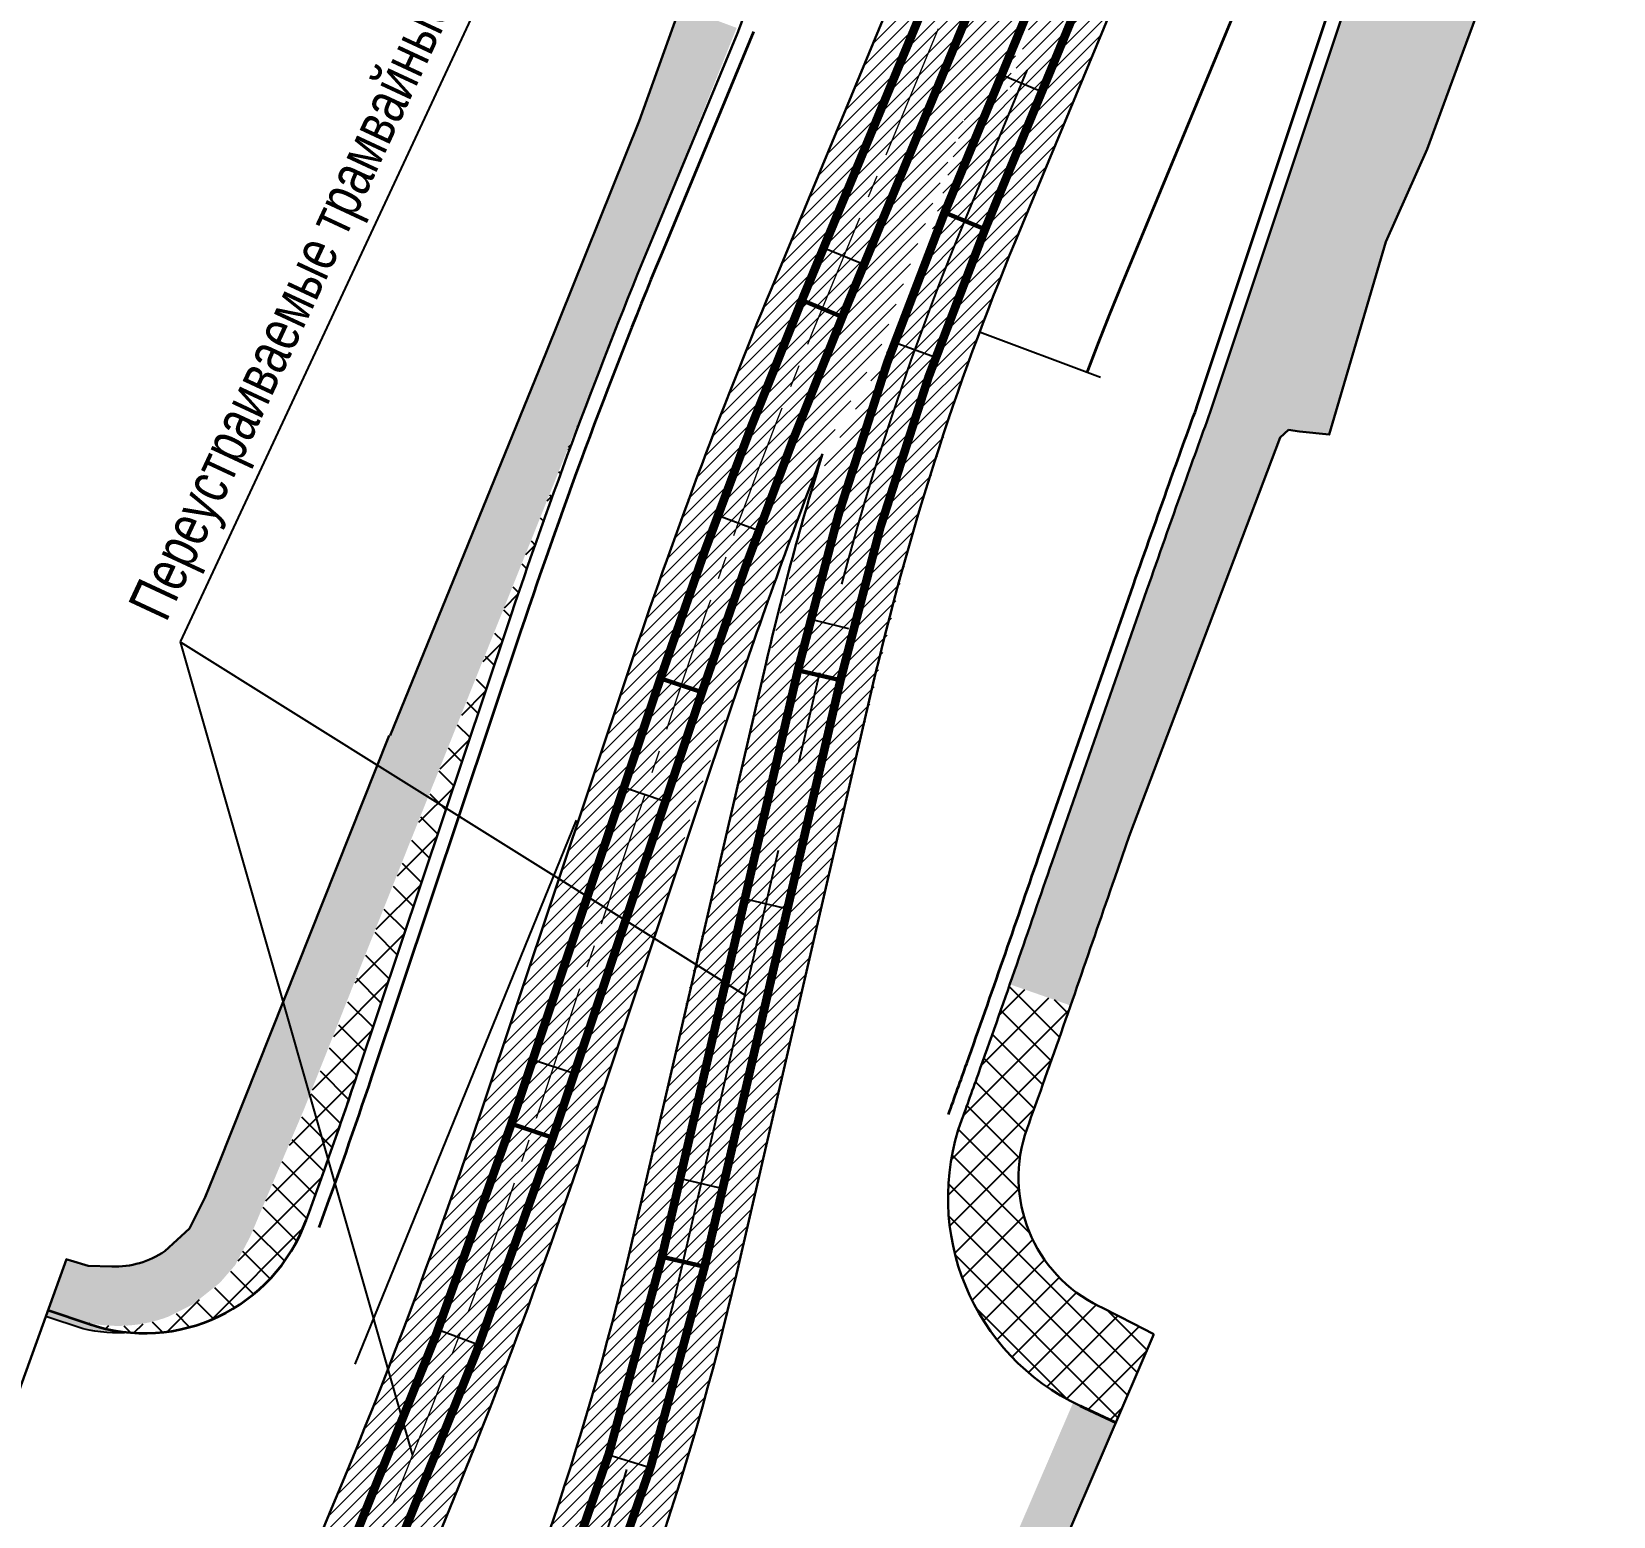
# Model space of a CAD drawing. Extents: x 11119 to 11241, y 9084 to 9312.
# Drawn here: x 11177.3 to 11232.4, y 9228.1 to 9279.9 of the extents above; entities that cross this region are included whole.
import ezdxf
from ezdxf.enums import TextEntityAlignment as Align

# ---------------------------------------------------------------- set-up
doc = ezdxf.new("R2010")
doc.units = 0
doc.linetypes.add('HIDDEN2', pattern=[4.762499999999999, 3.175, -1.5875])
doc.linetypes.add('осевая2', pattern=[28.575000000000003, 19.05, -3.175, 3.175, -3.175])
for name, color, linetype in [('05_PutiPost', 7, 'Continuous'), ('_заливка', 7, 'Continuous'), ('TEXT', 7, 'Continuous'), ('Построения', 7, 'Continuous')]:
    doc.layers.add(name, color=color, linetype=linetype)
for name, color, linetype, lineweight in [('_Граница тротуара', 30, 'Continuous', 30), ('Тр_лево.Краевая', 7, 'Continuous', 35), ('Тр_лево.Кромка', 5, 'Continuous', 35), ('Тр_лево.Ось трассы', 1, 'осевая2', 25), ('Тр_лево.Пикетаж', 1, 'Continuous', 30), ('Тр_право.Краевая', 7, 'Continuous', 35), ('Тр_право.Кромка', 5, 'Continuous', 30), ('ТР_право.Ось трассы', 1, 'осевая2', 25), ('ТР_право.Пикетаж', 1, 'Continuous', 25)]:
    doc.layers.add(name, color=color, linetype=linetype, lineweight=lineweight)
doc.styles.add('TITLE', font='arial.ttf', dxfattribs={"width": 0.8})
pattern_1 = [(45, (0, 0), (-0.2245064030267288, 0.2245064030267289), [])]
pattern_2 = [(315, (-1234.971470470071, -185.25835035202), (0.5612660075668222, 0.5612660075668219), []), (45, (-1234.971470470071, -185.25835035202), (-0.5612660075668219, 0.5612660075668222), [])]

msp = doc.modelspace()

# ---------------------------------------------------------------- hatches: boundary and pattern name
at = {"transparency": 33554559}
h = msp.add_hatch(color=1, dxfattribs=at)
h.dxf.hatch_style = 1
edge = h.paths.add_edge_path()
edge.add_line((11232.39084286388, 9293.33140311543), (11227.88796383235, 9295.25241712141))
edge.add_line((11227.88796383235, 9295.25241712141), (11224.28664205416, 9284.435768044108))
edge.add_line((11224.28664205416, 9284.435768044108), (11218.64162495946, 9267.39835613486))
edge.add_arc((11538.26523183287, 9149.604935994665), 340.6384298623638, 159.7692449009625, 160.3883429383996)
edge.add_arc((12014.78241449832, 8979.815546032267), 846.5011210338125, 160.3883427056097, 160.6415761943287)
edge.add_line((11216.13955531332, 9260.410862073533), (11212.83748565126, 9250.934431584006))
edge.add_arc((9555.253854539435, 9820.65779815464), 1752.760168575967, 340.90814050880425, 341.0317872507118, ccw=False)
edge.add_arc((10786.3173250322, 9394.55972260294), 450.041151147211, 340.8145151061747, 340.90814041205545, ccw=False)
edge.add_line((11211.36303485047, 9246.663873131127), (11213.48147338384, 9245.92675648882))
edge.add_arc((10771.78945471342, 9399.631698373225), 467.6719454027953, 340.8125524081356, 340.9248756454464)
edge.add_arc((9296.294539236991, 9909.850339333469), 2028.892079522298, 340.9248749155656, 341.0318634575707)
edge.add_line((11215.01673410784, 9250.374631472827), (11219.3661699881, 9261.97531000702))
edge.add_line((11219.3661699881, 9261.97531000702), (11220.77660740989, 9265.711677266761))
edge.add_line((11220.77660740989, 9265.711677266761), (11221.07259089938, 9265.97784908597))
edge.add_line((11221.07259089938, 9265.97784908597), (11222.49246320994, 9265.812865321817))
edge.add_line((11222.49246320994, 9265.812865321817), (11224.46146320994, 9272.5328652913))
edge.add_line((11224.46146320994, 9272.5328652913), (11225.90433912168, 9275.764921689504))
edge.add_line((11225.90433912168, 9275.764921689504), (11227.20147679067, 9279.284209326457))
edge.add_line((11227.20147679067, 9279.284209326457), (11232.39084286388, 9293.33140311543))
h = msp.add_hatch(color=1, dxfattribs=at)
h.dxf.hatch_style = 1
edge = h.paths.add_edge_path()
edge.add_line((11190.36249090778, 9251.357120703533), (11201.84580068992, 9279.983879810105))
edge.add_line((11201.84580068992, 9279.983879810105), (11199.85838433268, 9280.72494887286))
edge.add_line((11199.85838433268, 9280.72494887286), (11199.00154283155, 9278.253137679241))
edge.add_line((11199.00154283155, 9278.253137679241), (11196.24558389505, 9271.299344644918))
edge.add_line((11196.24558389505, 9271.299344644918), (11189.66288256075, 9255.127158105255))
edge.add_line((11189.66288256075, 9255.127158105255), (11183.92890878863, 9240.73497988437))
edge.add_line((11183.92890878863, 9240.73497988437), (11183.32974303297, 9239.248555508155))
edge.add_line((11183.32974303297, 9239.248555508155), (11182.80197634698, 9238.17440676094))
edge.add_line((11182.80197634698, 9238.17440676094), (11181.92402593956, 9237.368000834253))
edge.add_arc((11179.82689818005, 9240.799733204125), 4.021782179351422, 282.77967504758607, 301.4290547875482, ccw=False)
edge.add_arc((11179.85759595219, 9247.797912505512), 10.95406062651701, 266.85400527962383, 274.4972982436913, ccw=False)
edge.add_line((11179.25643294158, 9236.860360345907), (11178.4711187902, 9237.08674282017))
edge.add_line((11178.4711187902, 9237.08674282017), (11177.8555509553, 9235.316476985081))
edge.add_line((11177.8555509553, 9235.316476985081), (11179.41282366287, 9234.839818303039))
edge.add_arc((11180.28196714718, 9239.775028445487), 5.011158503424705, 260.0120168215674, 290.4309600338683)
edge.add_line((11182.03125464526, 9235.079104383547), (11182.89767738766, 9235.513081036888))
edge.add_line((11182.89767738766, 9235.513081036888), (11183.84074172068, 9236.265540981345))
edge.add_line((11183.84074172068, 9236.265540981345), (11184.37223131906, 9236.876846997216))
edge.add_line((11184.37223131906, 9236.876846997216), (11184.89140287366, 9237.85771734781))
edge.add_line((11184.89140287366, 9237.85771734781), (11186.02373360275, 9240.549872046135))
edge.add_line((11186.02373360275, 9240.549872046135), (11186.77651200785, 9242.317017588906))
edge.add_line((11186.77651200785, 9242.317017588906), (11190.36249090778, 9251.357120703533))
h = msp.add_hatch(dxfattribs=at)
h.set_pattern_fill('NET', color=1, scale=0.25, angle=315)
h.set_pattern_definition(pattern_2)
edge = h.paths.add_edge_path()
edge.add_line((11190.38251873719, 9248.769239441222), (11192.65700562035, 9255.563646993847))
edge.add_line((11192.65700562035, 9255.563646993847), (11194.10245231541, 9259.876587058285))
edge.add_line((11194.10245231541, 9259.876587058285), (11196.03904259532, 9265.335565234958))
edge.add_line((11196.03904259532, 9265.335565234958), (11196.65763529394, 9266.983336116713))
edge.add_line((11196.65763529394, 9266.983336116713), (11197.15760419516, 9268.28492093555))
edge.add_line((11197.15760419516, 9268.28492093555), (11196.67904917406, 9267.100914709476))
edge.add_line((11196.67904917406, 9267.100914709476), (11195.67933219602, 9264.607559373704))
edge.add_line((11195.67933219602, 9264.607559373704), (11190.36503622366, 9251.276266950865))
edge.add_line((11190.36503622366, 9251.276266950865), (11186.80108020264, 9242.32065663625))
edge.add_line((11186.80108020264, 9242.32065663625), (11186.04830179754, 9240.553511093478))
edge.add_line((11186.04830179754, 9240.553511093478), (11184.91597106845, 9237.861356395153))
edge.add_line((11184.91597106845, 9237.861356395153), (11184.39679951384, 9236.88048604456))
edge.add_line((11184.39679951384, 9236.88048604456), (11183.86530991547, 9236.269180028688))
edge.add_line((11183.86530991547, 9236.269180028688), (11182.92224558245, 9235.516720084232))
edge.add_arc((11180.29313153425, 9239.72685720007), 4.963617150084164, 252.6144259391387, 301.98363643442406, ccw=False)
edge.add_arc((11181.19610400634, 9240.688813943992), 6.178185207579141, 247.2808497548163, 282.8150800486526)
edge.add_arc((11181.21096505295, 9240.511812716464), 6.002347750421288, 283.0515138743696, 339.0798392972726)
edge.add_arc((11004.34094666241, 9305.29276319689), 194.3620012619823, 339.8592485304608, 340.4219437694931)
edge.add_line((11187.46607570729, 9240.163855276836), (11190.38251873719, 9248.769239441222))
h = msp.add_hatch(dxfattribs=at)
h.set_pattern_fill('NET', color=1, scale=0.25, angle=315)
h.set_pattern_definition(pattern_2)
h.paths.add_polyline_path([(11212.50849914496, 9243.158785838094, 0.00156840953711786), (11213.48147338384, 9245.92675648882), (11211.36303485047, 9246.663873131127, -0.001718952538109026), (11210.33609275157, 9243.744861427296, -0.00182530505968933), (11209.6920997601, 9241.954967140015, 0.3881977321261459), (11213.81193305307, 9231.976526211894), (11213.96451477533, 9231.904943312067), (11214.41717556466, 9231.69257992115), (11215.05727190391, 9231.39228214338), (11216.38428723972, 9234.480416692468), (11215.6316822127, 9234.86118582616), (11215.1855327712, 9235.08690839008), (11214.541, 9235.413), (11214.48413630199, 9235.440578469983, -0.3839602103192465), (11211.96434456511, 9241.640650977799, 0.001506392893068798)])
at = {"layer": '_заливка', "lineweight": 9, "transparency": 33554559}
h = msp.add_hatch(dxfattribs=at)
h.set_pattern_fill('ANSI31', color=1, scale=0.1)
h.set_pattern_definition(pattern_1)
edge = h.paths.add_edge_path()
edge.add_arc((10960.85320340859, 9328.677256249286), 250.7619958421639, 336.541674827906, 338.9585586579041)
edge.add_arc((10882.93372992276, 9358.206076546443), 334.0882541237883, 339.0300020596925, 340.3191841795625)
edge.add_arc((10255.26421065595, 9582.70572113863), 1000.698421941515, 340.3192653083677, 340.7490109003679)
edge.add_line((11200.00690795499, 9252.768503510222), (11203.31576707301, 9262.205204605676))
edge.add_arc((12712.94282347271, 8734.19820318308), 1599.301485951074, 160.4536470609788, 160.7222103570732, ccw=False)
edge.add_arc((11707.69386237736, 9091.091350231924), 532.5783765204013, 159.6479680311368, 160.4536792040068, ccw=False)
edge.add_arc((11582.5686901968, 9137.1725896426), 399.2379881939293, 158.419335327997, 159.6031361749303, ccw=False)
edge.add_arc((11297.60414924454, 9251.47399361871), 92.21979751745032, 154.6829942115048, 159.3363609338124, ccw=False)
edge.add_arc((11122.93735286082, 9334.441003688165), 101.1505727905174, 334.509434561279, 338.7811455697778)
edge.add_line((11217.2303973075, 9297.831440117634), (11217.88196804512, 9299.421497128544))
edge.add_line((11217.88196804512, 9299.421497128544), (11216.97332713004, 9299.789698632687))
edge.add_line((11216.97332713004, 9299.789698632687), (11216.40056159733, 9300.026765300729))
edge.add_line((11216.40056159733, 9300.026765300729), (11215.7384939356, 9298.410340662433))
edge.add_arc((11146.6283340564, 9324.70403931974), 73.94303745187091, 333.3515994787802, 339.1701478409827, ccw=False)
edge.add_arc((11706.39548174499, 9087.74640739836), 534.0882480158004, 157.5689095414417, 158.3746420528448)
edge.add_arc((11582.56869015481, 9137.172589658794), 400.7619881489247, 158.4193353279791, 159.6031361749376)
edge.add_arc((11707.68058176192, 9091.096170669827), 534.0882480157607, 159.6478294509907, 160.4536096897734)
edge.add_arc((12712.82304548434, 8734.240412087544), 1600.698488361929, 160.4536096888279, 160.7221783797434)
edge.add_line((11201.87761293587, 9262.709475046868), (11198.56875381803, 9253.272773951901))
edge.add_arc((10255.14443969155, 9582.748053839021), 999.3014542878028, 340.319401765672, 340.7490927550002, ccw=False)
edge.add_arc((10882.92050729588, 9358.210974368221), 332.5783550079479, 339.0303567760767, 340.31948440696686, ccw=False)
edge.add_arc((10960.85320338525, 9328.677256258812), 249.2379958673725, 336.5416748279298, 338.9585586579286, ccw=False)
edge.add_arc((10884.56707950884, 9362.2357563595), 332.5783550077703, 335.180749087956, 336.4698767098463, ccw=False)
edge.add_arc((10279.42425767837, 9642.09617925133), 999.3014542877137, 334.7511407308965, 335.18083172321116, ccw=False)
edge.add_line((11183.2560865318, 9215.843411878499), (11172.65261688781, 9193.28659560024))
edge.add_arc((11896.85580028179, 8851.749248274682), 800.6984516384109, 154.751232804019, 155.1809851919791)
edge.add_arc((11412.83354911719, 9075.594407072345), 267.4216053953682, 155.181086643461, 156.4702755090907)
edge.add_arc((11351.81622233942, 9102.436012771017), 200.7620030009504, 156.541674866188, 158.9819691019194)
edge.add_arc((11414.16013117911, 9078.838915615479), 267.421605395302, 159.0533684590777, 160.3425573191455)
edge.add_arc((11916.35843587038, 8899.448120130175), 800.6984516383793, 160.3426587743438, 160.7724111641606)
edge.add_line((11160.32462036394, 9163.135207919619), (11157.01961582956, 9153.697151549777))
edge.add_arc((10402.30439558796, 9416.922832034166), 799.301459107136, 340.3428293346068, 340.7725134891394, ccw=False)
edge.add_arc((10904.60923538469, 9237.494655360233), 265.9117116737425, 339.05381186906436, 340.3429325771344, ccw=False)
edge.add_arc((10966.9663780784, 9213.892662198223), 199.2379984952192, 335.69632663122644, 338.9819691325941, ccw=False)
edge.add_arc((10906.3389156002, 9241.637537753619), 265.9117116736383, 334.3353632136814, 335.62448389474065, ccw=False)
edge.add_arc((10425.57037350485, 9472.648861284057), 799.3014591070586, 333.90578227461674, 334.3354664381545, ccw=False)
edge.add_line((11143.40060929303, 9121.07728234322), (11142.75592328032, 9119.75679922723))
edge.add_line((11142.75592328032, 9119.75679922723), (11143.44067284133, 9119.422490928358))
edge.add_line((11143.44067284133, 9119.422490928358), (11144.12542240234, 9119.088182629486))
edge.add_line((11144.12542240234, 9119.088182629486), (11144.77010841512, 9120.408665745617))
edge.add_arc((10425.68464382172, 9472.593425590043), 800.698451638436, 333.9058845996309, 334.3356369859803)
edge.add_arc((10906.35169789145, 9241.631571874894), 267.4216053953801, 334.3357384342879, 335.6249273047277)
edge.add_arc((10966.96637808908, 9213.892662193788), 200.7619984836663, 335.6963266312035, 338.9819691325887)
edge.add_arc((10904.62246507121, 9237.489761069874), 267.4216053953035, 339.0533684590648, 340.3425573191423)
edge.add_arc((10402.42416037995, 9416.880556555278), 800.6984516384059, 340.3426587743357, 340.772411164163)
edge.add_line((11158.45797588643, 9153.193468765858), (11161.76298042068, 9162.631525135335))
edge.add_arc((11916.47820066238, 8899.405844651836), 799.3014591069376, 160.3428293189836, 160.7725134892019, ccw=False)
edge.add_arc((11414.1733608656, 9078.834021325003), 265.911711673755, 159.0538118690398, 160.3429325300139, ccw=False)
edge.add_arc((11351.81622231835, 9102.436012779664), 199.2380029781778, 156.5416748661911, 158.9819691019119, ccw=False)
edge.add_arc((11412.84641803549, 9075.58863042748), 265.9117116738219, 155.1807113755022, 156.4698320991178, ccw=False)
edge.add_arc((11896.97087603596, 8851.69550450958), 799.3014591070247, 154.751130478967, 155.1808146283591, ccw=False)
edge.add_line((11174.03183143843, 9192.6382567819), (11184.63530108217, 9215.195073059645))
edge.add_arc((10279.53935597353, 9642.04242495945), 1000.698421941385, 334.75122258551, 335.1809681732432)
edge.add_arc((10884.57994350563, 9362.22998192375), 334.0882541235515, 335.1810492935732, 336.4702314262105)
edge = h.paths.add_edge_path()
edge.add_line((11184.63530108221, 9215.195073059711), (11174.03183143831, 9192.638256781645))
edge.add_arc((11896.97087603595, 8851.695504509686), 799.3014591069698, 154.7511304789937, 155.1809175681624)
edge.add_arc((11412.84641803541, 9075.588630427443), 265.9117116737643, 155.1810208012335, 156.4698320991188)
edge.add_arc((11351.81622231837, 9102.436012779648), 199.2380029782016, 156.5416748662094, 158.9819691019174)
edge.add_arc((11414.17336086565, 9078.834021325085), 265.9117116737676, 159.0538118690656, 160.3426231798478)
edge.add_arc((11916.47820066217, 8899.405844651465), 799.3014591068625, 160.342726404294, 160.7725134891734)
edge.add_line((11161.76298042067, 9162.631525135315), (11158.45797588645, 9153.193468765934))
edge.add_arc((10402.42416038015, 9416.88055655528), 800.6984516382164, 340.3427605240735, 340.77241116416394, ccw=False)
edge.add_arc((10904.62246507125, 9237.489761069874), 267.4216053952641, 339.05336845906623, 340.3428619723902, ccw=False)
edge.add_arc((10966.96637808906, 9213.892662193768), 200.7619984836741, 335.6963266312125, 338.9819691326018, ccw=False)
edge.add_arc((10906.35169789143, 9241.631571874908), 267.4216053954054, 334.33543380248636, 335.62492730472803, ccw=False)
edge.add_arc((10425.68464382203, 9472.593425590056), 800.6984516381655, 333.9058845996198, 334.33553524339123, ccw=False)
edge.add_line((11144.77010841512, 9120.40866574561), (11144.12542240234, 9119.088182629486))
edge.add_line((11144.12542240234, 9119.088182629486), (11145.84255115993, 9118.274726918231))
edge.add_line((11145.84255115993, 9118.274726918231), (11146.1003392303, 9118.801480660391))
edge.add_arc((9350.371461333194, 9997.613428794433), 1999.238015619134, 333.9233313801634, 335.4003690184237)
edge.add_line((11168.15621581796, 9165.380751318065), (11172.31888284911, 9174.472959389208))
edge.add_arc((12991.48923372241, 8341.60591715123), 2000.76192375373, 154.8228014626565, 155.4003690184221, ccw=False)
edge.add_line((11180.80684706387, 9192.768398812199), (11190.13405935562, 9212.610226168521))
edge.add_arc((10105.03645468036, 9723.381590992034), 1199.301546232495, 334.7929456904192, 334.9720139928215)
edge.add_arc((10829.96856321873, 9384.908793111801), 399.2450501682269, 334.9720425331191, 335.5091811073343)
edge.add_arc((10975.57705474326, 9318.579225157819), 239.2405365163026, 335.5092097635372, 336.4044470636349)
edge.add_arc((11017.94744344308, 9286.912783460217), 188.124094679349, 340.0797012727807, 341.2256758939971)
edge.add_arc((11122.27276254319, 9261.437391416383), 81.69961586201619, 334.5791128300561, 343.7709571512818)
edge.add_arc((11037.71794950629, 9289.189600517078), 170.6678642153113, 342.7586741612616, 344.0118089667743)
edge.add_arc((10971.79773889597, 9308.077088957842), 239.2405365163008, 344.0118377492705, 344.9070750090608)
edge.add_arc((10817.31256233238, 9349.739717428942), 399.2450501681926, 344.9071036801517, 345.4442850574388)
edge.add_arc((10042.93491089333, 9550.810973071164), 1199.30154623194, 345.4442850562914, 345.6233391164881)
edge.add_line((11204.67958948449, 9253.030012364381), (11207.16758947875, 9262.71555911511))
edge.add_arc((12370.26532652916, 8964.587164635708), 1200.698499010744, 165.444280294154, 165.6233106958387, ccw=False)
edge.add_arc((11595.99705745249, 9165.63029195243), 400.7549437894046, 164.9071510908681, 165.4443086207094, ccw=False)
edge.add_arc((11441.52062512692, 9207.290671798422), 240.7594582502052, 164.011923194801, 164.9071792873559, ccw=False)
edge.add_arc((11375.60283139245, 9226.177538417267), 172.1892806108776, 162.7583994180149, 164.011951297595, ccw=False)
edge.add_arc((11239.70165029024, 9271.643440242899), 29.08900305517864, 153.5312584423402, 168.9582058103698, ccw=False)
edge.add_arc((11251.08151924578, 9271.562748536038), 39.62865136430619, 155.0944281558504, 160.7794910933853, ccw=False)
edge.add_line((11215.13821097585, 9288.2513254546), (11216.50471301408, 9291.57906877034))
edge.add_line((11216.50471301408, 9291.57906877034), (11217.94290512409, 9295.049318227553))
edge.add_line((11217.94290512409, 9295.049318227553), (11219.2628067722, 9298.231173773422))
edge.add_line((11219.2628067722, 9298.231173773422), (11219.51003245764, 9298.82715485991))
edge.add_line((11219.51003245764, 9298.82715485991), (11217.88196804512, 9299.421497128544))
edge.add_line((11217.88196804512, 9299.421497128544), (11217.23039730751, 9297.83144011765))
edge.add_arc((11129.28945915705, 9331.837308254338), 94.2868372070694, 334.3323019983236, 338.859019685238, ccw=False)
edge.add_arc((11303.1906585715, 9249.236406412494), 98.23659481434169, 154.8429509288801, 159.2650504935605)
edge.add_arc((11582.56869019689, 9137.172589642614), 399.2379881939997, 158.4193353279636, 159.6031361749803)
edge.add_arc((11707.6938623804, 9091.091350240358), 532.5783765203183, 159.6479680321343, 160.4536310139982)
edge.add_arc((12712.94282347252, 8734.198203182412), 1599.301485951115, 160.453631013029, 160.7222103570509)
edge.add_line((11203.31576707298, 9262.205204605609), (11200.006907955, 9252.768503510231))
edge.add_arc((10255.26421065619, 9582.705721138722), 1000.698421941327, 340.3193466225314, 340.74901090035917, ccw=False)
edge.add_arc((10882.93372992273, 9358.206076546336), 334.0882541237872, 339.03000205972353, 340.3194277408674, ccw=False)
edge.add_arc((10960.8532034086, 9328.677256249312), 250.7619958421712, 336.5416748278885, 338.95855865791367, ccw=False)
edge.add_arc((10884.57994350564, 9362.2299819238), 334.088254123565, 335.18080578299623, 336.47023142619344, ccw=False)
edge.add_arc((10279.53935597349, 9642.04242495944), 1000.69842194142, 334.7512225855158, 335.1808868760039, ccw=False)
edge = h.paths.add_edge_path(flags=16)
edge.add_arc((11087.18456166224, 9268.776160024485), 112.1295508684505, 334.586412648494, 336.7522528254847)
edge.add_arc((11004.39752305389, 9305.268877660994), 202.6005928519215, 336.5110023776231, 337.7117408974446)
edge.add_arc((11004.42253749795, 9305.26174470801), 202.5747420306425, 337.7109243137504, 340.6583645608166)
edge.add_arc((10591.4550373682, 9446.344885266159), 638.9717800548846, 340.9860528337904, 341.6787514517444)
edge.add_arc((11112.92702818574, 9276.085010363493), 90.44254535572009, 340.2261944455365, 345.0202805085085)
edge.add_line((11200.29609869118, 9252.707680972911), (11204.81213402858, 9265.150458803673))
edge.add_line((11204.81213402858, 9265.150458803673), (11206.87939675473, 9268.893895742833))
edge.add_arc((11707.70380674819, 9091.087740794856), 531.4509557642032, 159.6480720524178, 160.453767176444, ccw=False)
edge.add_arc((11582.56869022817, 9137.172589630576), 398.0999882275158, 159.4270371125631, 159.6031361749496, ccw=False)
edge.add_arc((11375.69139291958, 9226.818633760919), 173.2790148924341, 163.1436554969122, 164.2233867163129)
edge.add_arc((11441.57560522456, 9208.204654540561), 241.7422141559172, 164.2234622961241, 165.1194210362164)
edge.add_line((11207.94065575621, 9270.285315715544), (11204.47106392619, 9263.924176806291))
edge.add_line((11204.47106392619, 9263.924176806291), (11202.3047725683, 9255.423680561282))
edge.add_line((11202.3047725683, 9255.423680561282), (11201.26454482855, 9250.934241624063))
edge.add_line((11201.26454482855, 9250.934241624063), (11200.26256743065, 9246.837940061647))
edge.add_line((11200.26256743065, 9246.837940061647), (11199.38004591459, 9242.80107762716))
edge.add_line((11199.38004591459, 9242.80107762716), (11198.62156654327, 9239.527614814566))
edge.add_arc((11098.40383285908, 9260.885895037336), 102.4683867291242, 340.99218819851876, 347.9691837577884, ccw=False)
edge.add_arc((11092.04516997548, 9263.253245231113), 109.2515053548787, 338.2947891368498, 340.90446487184147, ccw=False)
edge.add_arc((10946.11435267076, 9330.810330394987), 269.9637760797901, 335.37366776758654, 336.4273335634254, ccw=False)
edge.add_arc((10485.69555375863, 9542.122800719862), 776.5586941802353, 334.93155156780387, 335.35621080967576, ccw=False)
edge.add_line((11189.10417342491, 9213.09435318669), (11179.77696113311, 9193.252525830265))
edge.add_arc((9619.378490108009, 9916.398712910446), 1719.820861678937, 334.46296672711424, 335.1352545351325, ccw=False)
edge.add_line((11171.1846066659, 9174.99357880386), (11167.02254046852, 9165.901087710792))
edge.add_arc((11212.49639738552, 9140.687346422148), 51.99619613662458, 150.9930890519086, 156.6019104410604)
edge.add_arc((8614.912374760512, 10297.63982897959), 2791.592885738123, 335.3842523494115, 335.98065972551467, ccw=False)
edge.add_line((11152.80993480688, 9134.855749963019), (11155.10953918241, 9141.576602252722))
edge.add_arc((8392.046830816644, 10005.88813332467), 2895.090664056227, 342.6298352655161, 342.7598604605748)
edge.add_line((11157.06386330085, 9147.849227925986), (11158.64292352367, 9153.094371752339))
edge.add_line((11158.64292352367, 9153.094371752339), (11162.03445645583, 9163.625942010052))
edge.add_line((11162.03445645583, 9163.625942010052), (11163.34262852235, 9166.892684258066))
edge.add_line((11163.34262852235, 9166.892684258066), (11165.1274433244, 9171.037989632547))
edge.add_line((11165.1274433244, 9171.037989632547), (11166.48910424814, 9173.942276273716))
edge.add_arc((11265.18700429862, 9129.61022703409), 108.1970704971164, 151.4740190233012, 155.8118559510081, ccw=False)
edge.add_arc((11413.03760607252, 9076.452194041012), 264.566660564163, 155.3675211621505, 156.6575096818242, ccw=False)
edge.add_arc((11896.64689530822, 8854.710995613641), 796.5883741346014, 154.9372609439008, 155.3677899384414, ccw=False)
edge.add_line((11175.06171736906, 9192.15412976355), (11185.66518701318, 9214.710946042105))
edge.add_arc((6863.439493106161, 11259.81379456952), 4781.639949862913, 334.678375744637, 334.6970720917728)
edge.add_arc((10350.73050765911, 9611.672720027485), 924.4950842688273, 334.66839253124, 334.9789106968286)
edge = h.paths.add_edge_path()
edge.add_arc((10960.85320338528, 9328.677256258818), 249.2379958673446, 336.5416748279121, 338.9585586579069)
edge.add_arc((10882.9205072959, 9358.21097436814), 332.5783550079005, 339.0303567760753, 340.3192367128549)
edge.add_arc((10255.14443969181, 9582.748053839088), 999.3014542875868, 340.3193193303743, 340.7490927549923)
edge.add_line((11198.56875381804, 9253.27277395191), (11201.87761293605, 9262.709475047364))
edge.add_arc((12712.82304548452, 8734.240412087749), 1600.698488362032, 160.4536256135373, 160.7221783797336, ccw=False)
edge.add_arc((11707.6805817589, 9091.096170661556), 534.0882480158078, 159.6478294500389, 160.4536574162293, ccw=False)
edge.add_arc((11582.56869015481, 9137.172589658758), 400.7619881489357, 158.4193353279879, 159.6031361749229, ccw=False)
edge.add_arc((11706.39548174177, 9087.746407390194), 534.0882480158093, 157.568861813099, 158.3746420519132, ccw=False)
edge.add_arc((11293.52614409103, 9260.1008440189), 86.709492270397, 153.7802997547864, 158.7412925121671, ccw=False)
edge.add_line((11215.73849393577, 9298.410340662847), (11216.40056159733, 9300.026765300729))
edge.add_line((11216.40056159733, 9300.026765300729), (11215.46390856944, 9300.419708394675))
edge.add_line((11215.46390856944, 9300.419708394675), (11214.93384186419, 9299.197446738717))
edge.add_line((11214.93384186419, 9299.197446738717), (11212.00293694432, 9292.439179023759))
edge.add_line((11212.00293694432, 9292.439179023759), (11208.9671326576, 9285.168762162959))
edge.add_line((11208.9671326576, 9285.168762162959), (11207.33891262181, 9281.239523985867))
edge.add_line((11207.33891262181, 9281.239523985867), (11206.52480260392, 9279.274904897322))
edge.add_line((11206.52480260392, 9279.274904897322), (11205.71069258612, 9277.31028580892))
edge.add_arc((49517.89092932019, -6600.581974655874), 41472.0462134065, 157.4891920588638, 157.4992365309932)
edge.add_line((11202.92774216457, 9270.59356762311), (11200.0660687327, 9263.35825570132))
edge.add_line((11200.0660687327, 9263.35825570132), (11196.83626349655, 9253.872306772486))
edge.add_line((11196.83626349655, 9253.872306772486), (11194.49862462142, 9246.889249914173))
edge.add_line((11194.49862462142, 9246.889249914173), (11192.07896553952, 9239.714323033442))
edge.add_arc((11004.34094783889, 9305.292762736373), 198.8620000000803, 337.80693088956605, 340.74527004789053, ccw=False)
edge.add_arc((11095.41734399601, 9266.71234595099), 99.96866365331564, 334.14514797582825, 338.56352848231086, ccw=False)
edge.add_arc((10990.50880496814, 9308.704020932379), 212.8372606325553, 334.27358474504587, 336.28887841821546, ccw=False)
edge.add_line((11182.24899661105, 9216.316800916255), (11171.62273095711, 9193.770722618432))
edge.add_arc((11392.85948878123, 9087.219543036977), 245.5582555784402, 154.2837860748616, 155.6865586897108)
edge.add_arc((11412.81983248788, 9075.600635856728), 268.5425416994615, 155.1808604101093, 156.4706276552429)
edge.add_arc((11292.48806553739, 9116.466684302275), 142.2943487512853, 152.2104273866915, 155.6318235131492)
edge.add_arc((11325.29986158196, 9097.522302454307), 180.0378705253166, 154.4483263952482, 156.3827202719421)
edge.add_arc((15385.43030849517, 7565.405416537162), 4519.399883717253, 159.2084857848093, 159.2909655000261)
edge.add_line((11158.03661260401, 9163.566187199223), (11155.10452344082, 9154.335299320233))
edge.add_arc((10845.74777002643, 9247.863547823717), 323.1859126744556, 342.2114090657468, 343.178286660322, ccw=False)
edge.add_line((11153.48224361487, 9149.128407592541), (11151.55640395892, 9142.947206043347))
edge.add_arc((11060.59912237462, 9170.688920785426), 95.09379480300424, 336.20243018514344, 343.03844172990824, ccw=False)
edge.add_arc((8137.32096841553, 10475.90389085113), 3296.520830859154, 335.84733536995213, 335.94728627246525, ccw=False)
edge.add_line((11145.25930912073, 9127.06864264475), (11142.84533163634, 9121.68126335882))
edge.add_line((11142.84533163634, 9121.68126335882), (11142.12843710479, 9120.081338432243))
edge.add_line((11142.12843710479, 9120.081338432243), (11142.75592328032, 9119.75679922723))
edge.add_line((11142.75592328032, 9119.75679922723), (11143.40060929304, 9121.077282343227))
edge.add_arc((10425.57037350513, 9472.648861283946), 799.3014591067566, 333.9057822746155, 334.3355693590834)
edge.add_arc((10906.3389156001, 9241.637537753637), 265.9117116737366, 334.3356725827229, 335.6244838947347)
edge.add_arc((10966.9663780784, 9213.892662198208), 199.2379984952178, 335.6963266312159, 338.9819691326259)
edge.add_arc((10904.60923538477, 9237.494655360288), 265.9117116736877, 339.0538118690679, 340.3426232010986)
edge.add_arc((10402.30439558802, 9416.922832033868), 799.3014591069852, 340.342726411372, 340.7725134891727)
edge.add_line((11157.01961582963, 9153.697151549968), (11160.32462036395, 9163.135207919633))
edge.add_arc((11916.35843587045, 8899.448120130373), 800.6984516383824, 160.342760512912, 160.7724111641745, ccw=False)
edge.add_arc((11414.16013117909, 9078.838915615455), 267.4216053952937, 159.0533684590791, 160.3428619388871, ccw=False)
edge.add_arc((11351.81622233946, 9102.43601277102), 200.7620030009798, 156.5416748662012, 158.9819691019337, ccw=False)
edge.add_arc((11412.83354911712, 9075.594407072336), 267.4216053953076, 155.1807820068694, 156.4702755090893, ccw=False)
edge.add_arc((11896.85580028191, 8851.749248274713), 800.6984516385053, 154.7512328040291, 155.1808834478086, ccw=False)
edge.add_line((11172.65261688779, 9193.286595600184), (11183.25608653169, 9215.843411878273))
edge.add_arc((10279.42425767859, 9642.096179251044), 999.3014542873887, 334.7511407308915, 335.1809141624561)
edge.add_arc((10884.56707950872, 9362.235756359583), 332.5783550079171, 335.1809967939338, 336.4698767098313)
h = msp.add_hatch(dxfattribs=at)
h.set_pattern_fill('ANSI31', color=1, scale=0.1)
h.set_pattern_definition(pattern_1)
edge = h.paths.add_edge_path()
edge.add_line((11221.91168807062, 9297.802010250942), (11220.86496252817, 9298.248563314744))
edge.add_line((11220.86496252817, 9298.248563314744), (11220.16407951996, 9298.547573362737))
edge.add_line((11220.16407951996, 9298.547573362737), (11219.46319651175, 9298.84658341073))
edge.add_line((11219.46319651175, 9298.84658341073), (11219.33053883087, 9298.535632273597))
edge.add_arc((12323.48035620034, 8826.80470649997), 1200.698499011424, 156.8661535568054, 157.0452123322502)
edge.add_arc((11586.88209302814, 9138.786581346938), 400.754943789424, 157.045240642418, 157.5823980184626)
edge.add_arc((11438.97768424472, 9199.801671737654), 240.7594582501874, 157.5824262129988, 158.4776821948031)
edge.add_arc((11375.1886111794, 9224.957653510768), 172.1892806108325, 158.4777102963181, 159.73106483465)
edge.add_arc((11355.11522800382, 9232.453975328452), 150.7619948467387, 159.7607698333997, 162.7286944193507)
edge.add_arc((11375.60283139242, 9226.177538417216), 172.1892806108677, 162.7583994179949, 164.0117539563267)
edge.add_arc((11441.5206251269, 9207.29067179845), 240.7594582501791, 164.0117820578883, 164.9070380396926)
edge.add_arc((11595.99705745262, 9165.630291952508), 400.7549437895109, 164.9070662342585, 165.444223610303)
edge.add_arc((12370.26532652926, 8964.58716463579), 1200.698499010816, 165.4442519203857, 165.6233106958305)
edge.add_line((11207.16758947882, 9262.715559115375), (11204.67958948442, 9253.030012364108))
edge.add_arc((10042.93491089296, 9550.810973071391), 1199.301546232361, 345.4442992974552, 345.62333911646857, ccw=False)
edge.add_arc((10817.31256233455, 9349.739717436678), 399.2450501681182, 344.90718940262343, 345.44432783566924, ccw=False)
edge.add_arc((10971.79773889594, 9308.077088957816), 239.2405365163233, 344.01198102582146, 344.907218064812, ccw=False)
edge.add_arc((11037.71794950632, 9289.189600517031), 170.6678642152649, 342.75867416128295, 344.0120098104378, ccw=False)
edge.add_arc((11121.8173267661, 9261.590057289446), 82.17957249349979, 334.7790341269837, 343.757502361974, ccw=False)
edge.add_line((11196.16281834474, 9226.572490024644), (11194.81535969664, 9222.815975663147))
edge.add_arc((10975.5770547433, 9318.579225157859), 239.2405365162839, 335.50906674207926, 336.4043037810698, ccw=False)
edge.add_arc((10829.9685632187, 9384.908793111746), 399.2450501682335, 334.9719569712253, 335.50909540427114, ccw=False)
edge.add_arc((10105.03645468086, 9723.38159099147), 1199.301546231808, 334.7929456904388, 334.9719855094522, ccw=False)
edge.add_line((11190.13405935567, 9212.61022616862), (11180.8068472275, 9192.768399160284))
edge.add_arc((12991.48923372236, 8341.605917151317), 2000.76192375365, 154.8228014516437, 155.4003690292792)
edge.add_line((11172.31888269132, 9174.472959044546), (11168.15621573169, 9165.380751129618))
edge.add_arc((9350.371461333223, 9997.61342879448), 1999.238015619127, 333.9233313859307, 335.4003690124823, ccw=False)
edge.add_line((11146.10033931878, 9118.801480841197), (11145.84255115993, 9118.274726918231))
edge.add_line((11145.84255115993, 9118.274726918231), (11147.21141809249, 9117.6048169833))
edge.add_line((11147.21141809249, 9117.6048169833), (11147.74817331088, 9117.342134289413))
edge.add_line((11147.74817331088, 9117.342134289413), (11148.1786264509, 9118.09946627798))
edge.add_arc((11084.22831102805, 9157.177741729109), 74.9450095397689, 328.5720475265724, 332.0529550569108)
edge.add_arc((11086.04457796673, 9161.171788866199), 75.33978103500718, 328.7204975538935, 332.2014050842317)
edge.add_arc((10723.25058103066, 9341.972030767543), 480.6726946460193, 333.3052433833088, 336.9439275718796)
edge.add_arc((11152.81609997423, 9160.212111519204), 14.27143070547252, 332.9653199711674, 339.4269849348589)
edge.add_arc((11153.48936854622, 9161.731053772946), 14.27157054887292, 332.7529181366998, 339.2145831003919)
edge.add_arc((11154.18724693681, 9163.2612309961), 14.26121637521458, 332.4564255160602, 339.0445671646465)
edge.add_arc((11156.11496043904, 9164.157979406731), 12.87259307986625, 332.2324595426641, 338.8206011912505)
edge.add_arc((11056.92729244991, 9214.203358669463), 123.9154987608, 333.8068578550242, 336.2848315322338)
edge.add_line((11170.3788893856, 9164.365762560905), (11174.73198346622, 9173.607088655444))
edge.add_arc((9656.721394294611, 9898.958948060921), 1682.406451717334, 334.4601032102877, 335.138679587258)
edge.add_line((11183.2159477087, 9191.635933323503), (11192.54315983687, 9211.477760331838))
edge.add_arc((10105.45288682124, 9723.186455757063), 1201.503662357709, 334.7929736327129, 334.9720348189901)
edge.add_arc((10829.9989699558, 9384.894769345712), 401.8735655752081, 334.9719915414864, 335.5091747701572)
edge.add_arc((11157.50137193934, 9236.563294276986), 42.35404872797766, 334.4545346574735, 339.5701462310718)
edge.add_line((11197.19136116739, 9221.779174461146), (11198.61425158158, 9225.519740832437))
edge.add_line((11198.61425158158, 9225.519740832437), (11200.49039553346, 9231.37888860776))
edge.add_line((11200.49039553346, 9231.37888860776), (11202.18068680387, 9238.053535355695))
edge.add_line((11202.18068680387, 9238.053535355695), (11203.03730256024, 9241.750537448526))
edge.add_line((11203.03730256024, 9241.750537448526), (11203.88943044333, 9245.428170674084))
edge.add_line((11203.88943044333, 9245.428170674084), (11204.73951008662, 9249.09696405892))
edge.add_line((11204.73951008662, 9249.09696405892), (11205.85812472096, 9253.924706968766))
edge.add_line((11205.85812472096, 9253.924706968766), (11208.0296649775, 9262.557541669834))
edge.add_line((11208.0296649775, 9262.557541669834), (11209.76439937192, 9267.896014127373))
edge.add_line((11209.76439937192, 9267.896014127373), (11210.97549278857, 9271.113860090796))
edge.add_line((11210.97549278857, 9271.113860090796), (11211.90090253738, 9273.378037939043))
edge.add_line((11211.90090253738, 9273.378037939043), (11213.38481256355, 9276.959025642209))
edge.add_line((11213.38481256355, 9276.959025642209), (11216.20356121247, 9283.671532009119))
edge.add_arc((11248.49358389605, 9272.651796239927), 34.1186186902252, 154.8803207426504, 161.1565761923485, ccw=False)
edge.add_arc((11253.32510093048, 9274.709513390311), 37.82273788612025, 154.9539692201996, 160.820281612643, ccw=False)
edge.add_arc((11279.15037452067, 9268.22630805943), 64.16403404247012, 156.2742759695674, 159.4765453572809, ccw=False)
edge.add_line((11220.40935380779, 9294.043274384165), (11221.77150186519, 9297.49319816997))
edge.add_line((11221.77150186519, 9297.49319816997), (11221.91168807062, 9297.802010250942))
at = {"layer": 'Построения', "transparency": 33554559}
h = msp.add_hatch(color=1, dxfattribs=at)
h.dxf.hatch_style = 1
edge = h.paths.add_edge_path()
edge.add_line((11177.7741886986, 9235.09101099395), (11177.8555509553, 9235.316476985081))
edge.add_line((11177.8555509553, 9235.316476985081), (11179.27017969135, 9234.832591845563))
edge.add_line((11179.27017969135, 9234.832591845563), (11179.55760371214, 9234.742270636447))
edge.add_line((11179.55760371214, 9234.742270636447), (11179.9495673206, 9234.64398673309))
edge.add_line((11179.9495673206, 9234.64398673309), (11180.2303037259, 9234.590524189947))
edge.add_line((11180.2303037259, 9234.590524189947), (11180.7235375974, 9234.529579235186))
edge.add_arc((11180.36842812374, 9240.366017675004), 5.847231515859592, 257.2871945282605, 273.4817848382298, ccw=False)
edge.add_line((11179.08166163115, 9234.662128791653), (11177.7741886986, 9235.09101099395))
h = msp.add_hatch(color=1, dxfattribs=at)
h.dxf.hatch_style = 1
h.paths.add_polyline_path([(11214.9799080005, 9231.212246437293), (11213.47048103448, 9231.860868671962), (11211.0371143519, 9226.198112922419), (11212.54654131805, 9225.549490687692)])
h = msp.add_hatch(color=1, dxfattribs=at)
h.dxf.hatch_style = 1
h.paths.add_polyline_path([(11213.96451477533, 9231.904943312067), (11213.81193305307, 9231.976526211896, -0.008378181738893702), (11213.5711735798, 9232.09443876325), (11213.56912947163, 9232.090436212531), (11213.47048103448, 9231.860868671962), (11214.9799080005, 9231.212246437293), (11215.05727190391, 9231.39228214338), (11214.41717556466, 9231.69257992115)])

# ---------------------------------------------------------------- linework, layer by layer
at = {"color": 1, "ltscale": 0.25}
msp.add_line((11214.52060433486, 9267.800120853664), (11210.30678154216, 9269.379265391619), dxfattribs=at)
at = {"color": 1}
msp.add_line((11196.2537082864, 9252.386670539556), (11188.54494597816, 9233.426256263658), dxfattribs=at)
at = {"layer": '05_PutiPost', "color": 1, "linetype": 'Continuous', "lineweight": 0, "const_width": 0.3}
for points in [[(11215.32602747239, 9297.534833280048), (11204.11957357117, 9270.497897153968, 0.01745506492821498), (11199.19156073696, 9257.323228505385), (11193.99635422902, 9241.803969811725, -0.0293045995339055), (11185.27273284074, 9220.065483206401), (11163.16969842977, 9173.142227037826, 0.03456019819877459), (11158.08587091499, 9160.078558214236), (11152.53165537006, 9142.251671315904, -0.0413130748677668), (11146.341975752, 9126.959801203251), (11135.30386909326, 9105.077734025961)], [(11216.73157907834, 9296.952392821362), (11205.52748028826, 9269.914480770949, 0.01745506492821536), (11200.63673493365, 9256.8394439033), (11195.44152842571, 9241.320185209639, -0.02930459953390434), (11186.65143304245, 9219.416051336384), (11164.54839863148, 9172.49279516781, 0.03456019819876898), (11159.54088561508, 9159.625228066838), (11153.98667007014, 9141.798341168504, -0.04131307486776735), (11147.7026597347, 9126.273422955335), (11136.66455307596, 9104.391355778045)], [(11218.48679314091, 9296.225057247653), (11209.09142184771, 9273.551843934954, 0.04131307486767724), (11203.97789550743, 9257.603059661924), (11199.243447162, 9237.170017996055, -0.05318257309711744), (11192.29024311914, 9217.128919705161), (11167.59426331027, 9164.701014768718, 0.006370867627214143), (11163.35240720896, 9155.389914562431), (11159.60219532373, 9146.871967130113, -0.01309071708487529), (11150.66503602795, 9127.93322212785), (11138.35698536734, 9103.527787481054)], [(11219.86961202318, 9295.65203690414), (11210.4993285648, 9272.968427551936, 0.0413130748676809), (11205.46256253876, 9257.259054129858), (11200.72811419333, 9236.826012463991, -0.05318257309711862), (11193.66894332085, 9216.479487835142), (11168.97296351199, 9164.0515828987, 0.006370867627215179), (11164.74720754092, 9154.775823336346), (11160.9969956557, 9146.257875904028, -0.013090717084875), (11152.02578578299, 9127.246974283305), (11139.71773512239, 9102.84153963651)]]:
    msp.add_lwpolyline(points, format="xyb", dxfattribs=at)
at = {"layer": '05_PutiPost', "color": 1, "ltscale": 10, "const_width": 0.15}
for points in [[(11210.4993285648, 9272.968427551936), (11209.09142184771, 9273.551843934954)], [(11205.52748028826, 9269.914480770949), (11204.11957357117, 9270.497897153968)], [(11205.46256253876, 9257.259054129858), (11203.97789550743, 9257.603059661924)], [(11200.63673493365, 9256.8394439033), (11199.19156073696, 9257.323228505385)], [(11195.44152842571, 9241.320185209639), (11193.99635422902, 9241.803969811725)], [(11200.72811419333, 9236.826012463991), (11199.243447162, 9237.170017996055)]]:
    msp.add_lwpolyline(points, dxfattribs=at)
at = {"layer": '_Граница тротуара', "color": 1, "lineweight": 30, "flags": 128}
for points in [[(11215.52044398754, 9251.820201115606), (11220.77660740989, 9265.711677266761), (11221.07259089938, 9265.97784908597), (11221.45898001037, 9265.923220007935), (11222.49246320994, 9265.812865321817), (11224.46146320994, 9272.5328652913), (11225.90433912168, 9275.764921689504), (11227.14858088931, 9279.140696523942), (11232.39084286388, 9293.33140311543)], [(11189.76879958495, 9255.33498135319), (11195.21423368023, 9268.678756736961), (11198.45429362859, 9276.731133299307), (11199.81370705283, 9280.526112765894)], [(11216.38428723972, 9234.480416692468), (11215.6316822127, 9234.86118582616), (11215.1855327712, 9235.08690839008), (11214.541, 9235.413), (11214.4841363016, 9235.440578470167)]]:
    msp.add_lwpolyline(points, dxfattribs=at)
for points in [[(11178.4711187902, 9237.08674282017), (11178.63342657204, 9237.036543795499), (11179.25643294158, 9236.860360345907), (11180.07720599311, 9236.834379394157, 0.1605204097822013), (11181.92402593955, 9237.368000834245), (11182.78731466709, 9238.152469771763), (11183.32974303297, 9239.248555508155), (11183.7802538823, 9240.361858556955), (11189.74423139016, 9255.331342305846)], [(11211.96434456513, 9241.640650977854, 0.00150335139499943), (11212.50740969314, 9243.155717339929, 0.002058240119367838), (11213.78071776865, 9246.789387769908, 0.0004672899085562676), (11215.01673410783, 9250.374631472801), (11215.52044398753, 9251.820201115597)]]:
    msp.add_lwpolyline(points, format="xyb", dxfattribs=at)
at = {"layer": '_Граница тротуара', "color": 1, "lineweight": 30}
msp.add_arc((11216.666028587, 9239.939394542751), 4.9999999999997, 160.1078594250556, 244.1269602763252, dxfattribs=at)
at = {"layer": 'TEXT', "color": 1, "lineweight": 30}
for p, q in [((11178.49493237682, 9237.088290744607), (11173.43345620993, 9223.062244922674)), ((11216.38428723972, 9234.480416692471), (11212.44783978084, 9225.319799576457))]:
    msp.add_line(p, q, dxfattribs=at)
at = {"layer": 'TEXT', "color": 1}
for points in [[(11193.07610517334, 9281.358856142047), (11182.46116100992, 9258.595034922762)], [(11182.46116100992, 9258.595034922762), (11190.54887811687, 9230.246194893834)], [(11182.46116100992, 9258.595034922762), (11202.13858880296, 9246.289154326569)]]:
    msp.add_lwpolyline(points, dxfattribs=at)
at = {"layer": 'Построения', "color": 1}
msp.add_lwpolyline([(11177.7741886986, 9235.09101099395), (11177.8555509553, 9235.316476985081), (11179.27017969135, 9234.832591845563), (11179.55760371214, 9234.742270636447), (11179.9495673206, 9234.64398673309), (11180.2303037259, 9234.590524189947), (11180.7235375974, 9234.529579235186, -0.07078007490967025), (11179.08166163115, 9234.662128791653), (11177.7741886986, 9235.09101099395)], format="xyb", dxfattribs=at)
at = {"layer": 'Тр_лево.Краевая', "color": 1, "flags": 128}
msp.add_lwpolyline([(11202.43073999214, 9279.843866891459), (11199.37296942917, 9272.4648219413, 0.01745506562292576), (11194.31931334681, 9258.954255595627), (11189.12410683886, 9243.43499690195, -0.00712584295299962), (11187.28616529685, 9238.19398142985, -0.007921400247310485)], format="xyb", dxfattribs=at)
at = {"layer": 'Тр_лево.Кромка', "color": 1, "lineweight": 30}
msp.add_line((11193.84517483061, 9259.11297757728), (11188.64996832288, 9243.593718884262), dxfattribs=at)
at = {"layer": 'Тр_лево.Кромка', "color": 1}
msp.add_line((11177.8555509553, 9235.316476985081), (11179.27017969135, 9234.832591845565), dxfattribs=at)
at = {"layer": 'Тр_лево.Кромка', "color": 1, "lineweight": 30, "flags": 128}
for points in [[(11195.23913226722, 9291.882206762903), (11198.79675597433, 9289.60402655428, -0.3633492877149418), (11201.87316514267, 9279.804421005929), (11198.91105777658, 9272.65623151578, 0.01745506562292576), (11193.84517483083, 9259.112977577937), (11188.64996832288, 9243.593718884262, -0.007122523442644819), (11186.81763138223, 9238.368574234837)], [(11211.48481476381, 9291.244459815647), (11203.06826264988, 9270.933545345484, 0.0174550649282173), (11198.1124214746, 9257.684479737125), (11192.91721496666, 9242.165221043464, -0.02930459953390495), (11184.24323098408, 9220.550426426928), (11162.1401965731, 9173.627170258353, 0.03456019819877174), (11156.99938356021, 9160.417068521152), (11151.44516801527, 9142.590181622822, -0.02981490779182503), (11147.27733772588, 9131.572365474003)], [(11218.1778001337, 9288.525515016478), (11211.55063948609, 9272.53277936042, 0.04131307486767999), (11206.57119185743, 9257.002178607883), (11201.836743512, 9236.569136942015, -0.05318257309711531), (11194.69844517751, 9215.994544614618), (11170.00246536865, 9163.566639678174, 0.006370867627214697), (11165.78873167332, 9154.317269651776), (11162.0385197881, 9145.799322219458, -0.01309071708487571), (11153.04188369719, 9126.734539869203), (11152.6895766154, 9126.035955853135)], [(11204.84123697186, 9265.142413173819, 0.01837898154499207), (11202.86926618877, 9257.859935183898), (11198.13481784334, 9237.426893518032, -0.05318257309711648), (11191.26074126248, 9217.613862925686), (11166.56476145361, 9165.185957989244, 0.006370867627214622), (11162.31088307656, 9155.848468247003), (11158.56067119134, 9147.330520814683, -0.008943805586963656), (11152.57867942253, 9134.376821891128, -0.008943805586963656)], [(11204.84123697186, 9265.14241317383, 0.01158078765930762), (11201.71587419601, 9256.478192671559), (11196.52066768807, 9240.9589339779, -0.02930459953390364), (11187.68093489911, 9218.93110811586), (11165.57790048814, 9172.007851947283, 0.03456019819877022), (11160.62737296987, 9159.286717759922), (11155.07315742493, 9141.459830861586, -0.01829288359073), (11152.57867942253, 9134.37682189114, -0.01829288359073)]]:
    msp.add_lwpolyline(points, format="xyb", dxfattribs=at)
at = {"layer": 'Тр_лево.Кромка', "color": 1, "lineweight": 30}
for centre, radius, start, end in [((11390.29213360999, 9193.35065386398), 207.1619917693402, 157.4915829954449, 161.4915831546118), ((11004.34094694847, 9305.292763093661), 194.3620009578701, 339.883584340681, 341.4915830583821)]:
    msp.add_arc(centre, radius, start, end, dxfattribs=at)
at = {"layer": 'Тр_лево.Кромка', "color": 1}
msp.add_arc((11181.21206578788, 9240.509657847304), 6, 251.1163346238736, 339.883584340681, dxfattribs=at)
at = {"layer": 'Тр_лево.Ось трассы', "color": 1, "lineweight": 20, "ltscale": 0.25, "flags": 128}
msp.add_lwpolyline([(11217.06641019289, 9299.75084709091), (11204.82352692971, 9270.20618896243, 0.01745506562292576), (11199.91414783531, 9257.08133620435), (11194.71894132736, 9241.562077510674, -0.02930459938943386), (11185.96208294159, 9219.740767271376), (11163.85904853062, 9172.817511102809, 0.0345601998269558), (11158.81337826505, 9159.851893140578), (11153.2591627201, 9142.025006242178, -0.04131307452917099), (11147.02231774336, 9126.61661207933), (11135.98421108461, 9104.734544902003)], format="xyb", dxfattribs=at)
at = {"layer": 'Тр_лево.Пикетаж', "color": 1, "lineweight": 25}
for p, q in [((11204.9998270462, 9272.27732399761), (11206.16384440192, 9271.79497187357)), ((11201.31122188034, 9262.956324227489), (11202.49357250352, 9262.52083946329)), ((11198.04590529137, 9253.485074732935), (11199.24073434258, 9253.085095340537)), ((11194.87146564514, 9244.002304413432), (11196.06629469635, 9243.602325021035)), ((11191.5679024747, 9234.589970120067), (11192.74665430374, 9234.144836318277))]:
    msp.add_line(p, q, dxfattribs=at)
at = {"layer": 'Тр_право.Краевая', "color": 1}
msp.add_line((11217.87213681903, 9266.752470113976), (11227.41751674878, 9295.45311881255), dxfattribs=at)
at = {"layer": 'Тр_право.Краевая', "color": 1, "linetype": 'HIDDEN2', "const_width": 0.1}
msp.add_lwpolyline([(11221.87309335441, 9286.994238420633), (11215.2459327068, 9271.001502764575, 0.008573086131379859), (11214.05240180234, 9267.975581357881, 0.008573086131379859)], format="xyb", dxfattribs=at)
at = {"layer": 'Тр_право.Краевая', "color": 1}
msp.add_lwpolyline([(11209.22224106495, 9242.125960991592, 0.001823117585544129), (11209.86424138892, 9243.910274480906, 0.002127192215994457), (11211.13073264015, 9247.519540029336, 0.0005400586921829139), (11212.36498034148, 9251.097954836161), (11215.66761023834, 9260.57599311318, -0.001103910491117307), (11216.91513382701, 9264.101847965212, -0.002076034190965059), (11217.87699816136, 9266.766397474876, -0.002076034190965059)], format="xyb", dxfattribs=at)
at = {"layer": 'Тр_право.Кромка', "color": 1, "ltscale": 0.1}
msp.add_lwpolyline([(11218.34658499935, 9266.59467618445), (11227.88796383235, 9295.25241712141)], dxfattribs=at)
for points in [[(11209.69209403668, 9241.954969222914, 0.001823117585544049), (11210.33532880728, 9243.742713613576, 0.002127192215994), (11211.60322932541, 9247.355995287993, 0.0005399076035246253), (11212.83748565124, 9250.93443158394), (11216.13955531332, 9260.41086207356, -0.001103720511309803), (11217.38612923709, 9263.934028646634, -0.002076034190965209), (11218.34658499935, 9266.59467618445, -0.002076034190965209)], [(11209.69209976011, 9241.954967140036, 0.3881977321278457), (11213.81193305309, 9231.976526211885)]]:
    msp.add_lwpolyline(points, format="xyb", dxfattribs=at)
at = {"layer": 'Тр_право.Кромка', "color": 1, "ltscale": 0.1, "const_width": 0.1}
msp.add_lwpolyline([(11215.05727190391, 9231.39228214338), (11214.41717556466, 9231.69257992115), (11213.96451477533, 9231.904943312067), (11213.81193305305, 9231.976526211885)], dxfattribs=at)
at = {"layer": 'ТР_право.Ось трассы', "color": 1, "flags": 128}
msp.add_lwpolyline([(11139.03736024486, 9103.184663558783), (11151.34541090547, 9127.590098205577, 0.01309148501604795), (11160.29985279771, 9146.565481381087), (11164.04980737494, 9155.082868949388, -0.006369716953486204), (11168.28323826351, 9164.375456028596), (11192.97960485042, 9216.804231765691, 0.05318242311477661), (11199.98577113951, 9236.997986355209), (11204.72023527308, 9257.431074013339, -0.04131298512220383), (11209.79537126417, 9273.260117799227), (11220.25759511361, 9298.507677828358)], format="xyb", dxfattribs=at)
at = {"layer": 'ТР_право.Пикетаж', "color": 1}
for p, q in [((11212.36008818364, 9277.803636279283), (11211.19607077096, 9278.285988265854)), ((11208.64998528528, 9268.551073644598), (11207.46423139096, 9268.977204701987)), ((11205.75833088369, 9259.047877097479), (11204.53619017322, 9259.354425722975)), ((11203.48773905978, 9249.320845380675), (11202.26025852041, 9249.605259693652)), ((11201.23048259049, 9239.578936264294), (11200.00300205112, 9239.86335057727)), ((11198.71206282236, 9229.857639926553), (11197.50803763667, 9230.229020227855))]:
    msp.add_line(p, q, dxfattribs=at)

# ---------------------------------------------------------------- texts
at = {"layer": 'TEXT', "color": 1, "style": 'TITLE', "width": 0.75}
msp.add_text('Переустраиваемые трамвайные пути', height=1.5, rotation=65.00000000002387, dxfattribs=at).set_placement((11187.76892847361, 9271.68173824686), align=Align.CENTER)

doc.saveas('drawing.dxf')
